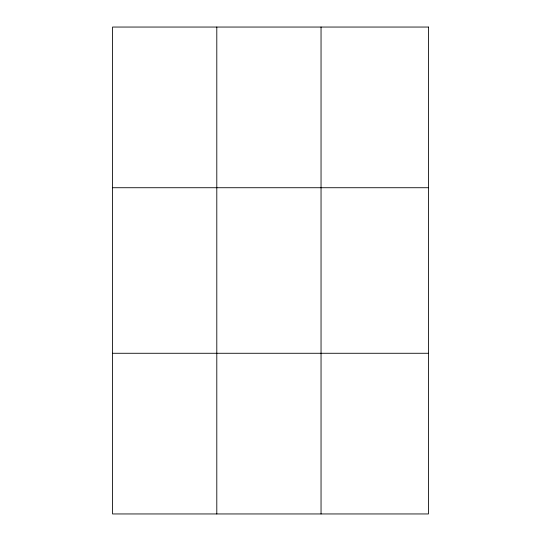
<?xml version="1.0" encoding="UTF-8"?>
<svg xmlns="http://www.w3.org/2000/svg" width="541" height="541" viewBox="0 0 541 541"><rect width="100%" height="100%" fill="white"/><g stroke="black" fill="none" stroke-linecap="round" stroke-linejoin="round"><path stroke-width="0.81" d="M216.799 27.05L216.799 513.95M321.043 27.05L321.043 513.95M112.555 187.727L428.445 187.727M112.555 353.273L428.445 353.273M428.445 27.05L428.445 513.95L112.555 513.95L112.555 27.05L428.445 27.05"/></g></svg>
